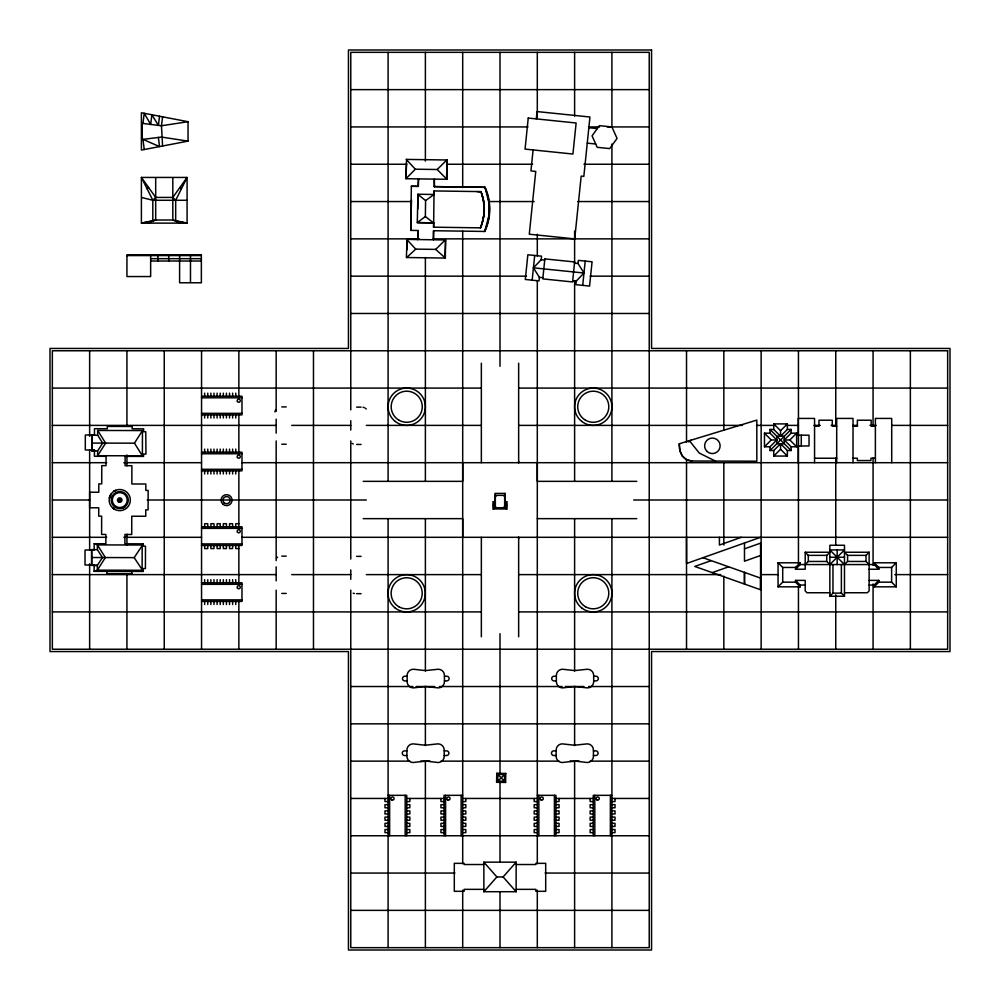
<?xml version="1.0" encoding="UTF-8"?>
<svg xmlns="http://www.w3.org/2000/svg" width="1000" height="1000" viewBox="0 0 1000 1000"><rect width="100%" height="100%" fill="white"/><g stroke="black" fill="none" stroke-linecap="round" stroke-linejoin="round"><path stroke-width="1.5" d="M462.7 537.3L462.7 462.7M483.85 862.163L483.85 891.712L516.15 891.712L516.15 862.163L483.85 862.163L496.887 876.938L503.113 876.938L516.15 862.163M518.65 538.862L518.65 537.3L518.65 636.788M518.65 461.138L518.65 462.7L518.65 363.212M537.3 462.7L537.3 481.35L636.788 481.35M686.525 537.3L686.525 563.525L760.575 537.3M711.2 560.625L694.762 566.438L760.575 589.75L760.575 578.112L702.962 557.712M94.938 565.4L97.338 565.388L91.65 565.388L91.65 549.65L97.387 549.663L102.413 557.55L97.35 565.4L97.338 570.163L94.125 571.325L94.138 565L85.013 564.987L85.05 550.025L94.175 550.037L94.2 543.725L105.85 543.763L105.875 534.425L101.6 534.425L101.65 516.15L98.725 516.15L98.75 507.8L89.612 507.775L89.663 492.225L98.787 492.25L98.812 483.9L101.725 483.9L101.762 465.637L106.037 465.65L106.062 456.325L94.412 456.287L94.425 449.975L85.288 449.963L85.325 435L94.462 435.012L94.475 428.7L107.3 428.738L107.3 426.4L132.175 426.463L132.162 428.8L143.625 428.825L143.625 431.737L145.762 431.737L145.963 454.075L143.575 454.075L143.562 456.413L125.1 456.362L125.087 465.7L131.888 465.712L131.838 483.975L145.825 484.012L145.812 490.425L148.15 490.425L148.1 509.85L145.762 509.85L145.75 516.263L131.762 516.225L131.713 534.487L124.913 534.475L124.9 543.8L143.35 543.85L143.35 546.175L145.488 546.188L145.425 568.525L143.287 568.525L143.287 571.438L94.125 571.325M97.625 450.962L91.925 450.95L91.925 435.2L97.662 435.225L102.688 443.1L97.625 450.962L97.613 455.712L142.4 455.825L142.463 430.562L97.675 430.462L97.662 435.225M97.387 549.663L97.4 544.9L94.2 543.725M106.95 573.688L131.812 573.688L106.95 573.688L106.95 571.35M131.812 573.737L131.825 571.413M406.5 163.863L405.95 178.713L406.562 159.412M406.85 249.963L407 239.387L406.4 257.512L445.325 258.062L445.588 239.95L406.65 239.4L415.737 249.112L435.688 249.4L445.325 258.062M418.15 230.487L417.688 239.55L418.15 230.487L410.725 230.387L411.35 186.275L418.387 186.363L418.5 178.888L418.05 186.375L411.35 186.275M411.5 199.963L410.725 230.387M417.725 209.175L417.938 194.25L417.287 222.613L433.675 222.838L433.612 227.175L434.038 190.938L481 191.612L481.812 193.85A47.962 47.95 89.5 0 1 480.475 227.85L481.95 223.612M433.675 222.838L417.287 222.613L425.35 216.513L425.588 200.588L417.7 194.25L434.087 194.475L434.137 190.938M433.562 230.725L433.438 239.775L433.562 230.725L484.812 231.45A53.075 53.062 89.5 0 0 485.087 187.325L434.2 186.6L434.3 179.112L434.538 186.6M444.988 258.075L445.588 239.95M446.512 179.288L447.125 159.987L446.85 179.288L437.225 169.513L415.312 169.2L405.95 178.713L446.85 179.288M496.6 782.288L496.763 773.288L505.763 773.438L505.6 782.438L496.6 782.288L505.763 773.438M481.712 193.85C485.425 204.85 484.938 217.175 480.375 227.85M120.9 500.213C118.088 496 118.837 504.3 120.887 499.85M483.9 214.412L484.188 209.838M533.1 149.938L530.938 170.938L535.75 171.425L529.288 234.213L574.712 238.888L581.175 176.1L583.837 176.375L589.95 117.013L537.05 111.562L536.287 118.9M532.163 280.163L534.7 255.475M539.388 277.35L539.025 280.875L525.3 279.462L527.85 254.775L541.562 256.188L541.2 259.713L533.438 267.825L539.388 277.35L542.913 277.712M576.225 281.137L575.862 284.662L589.575 286.075L592.075 261.788L578.362 260.375L578.038 263.5L583.987 273.025L576.225 281.137L572.7 280.775M582.712 285.375L585.212 261.075M142.963 123.45L144.225 113.3L150.675 124.412L151.875 114.763L158.387 125.375L159.525 116.237M162.587 116.812L161.462 125.763L162.587 146M483.888 214.525L481.975 223.525M111.388 498.325L111.625 497.45M484.812 231.45L489.1 214.887L489.15 203.863M484.475 231.45C490.938 217.688 491.037 201.163 484.75 187.325L434.2 186.6M175.675 200.275L187.087 177.438L141.4 177.438L141.4 223.125L187.087 223.125L187.087 177.438L172.812 197.425L155.688 197.425L152.825 200.275L152.825 221.175L141.4 223.125L155.688 220.012L172.812 220.012L187.087 223.125L175.675 221.175L175.675 200.275L172.812 197.425M97.613 455.712L105.612 443.113L97.675 430.462M91.912 443.075L134.462 443.175L142.463 430.562M91.638 557.513L134.188 557.625L143.35 543.85M496.887 876.938L483.85 891.712L483.85 889.35L464.15 889.35L464.15 891.312L454.3 891.312L454.3 863.35L464.15 863.35L464.15 864.525L483.85 864.525M147.113 188.85L148.537 187.425M764.475 446.775L771.275 439.975L776.812 439.975L770.013 446.775L764.475 446.775L764.475 433.175L770.013 433.175L776.812 439.975M780.562 436.238L780.562 430.7L787.362 423.9L787.362 429.438L780.562 436.238L773.763 429.438L773.763 423.9L787.362 423.9M791.1 429.438L791.1 433.175L784.3 439.975L791.1 446.775L791.1 450.525L787.362 450.525L780.562 443.725L773.763 450.525L770.013 450.525L791.1 429.438L787.362 429.438M787.362 450.525L787.362 456.062L773.763 456.062L780.562 449.263L780.562 443.725M784.3 439.975L789.837 439.975L796.637 433.175L796.637 446.775L791.1 446.775M795.525 567.45L800.188 562.788L800.188 564.562L795.525 569.225L795.525 567.45L782.712 567.45L778.05 562.788L800.188 562.788M778.05 586.825L782.712 582.163L795.525 582.163L800.188 586.825L778.05 586.825L778.05 562.788M805.2 564.562L808.312 561.45L826.737 561.45L829.85 564.562L844.475 549.925L829.85 549.925L844.475 564.562L847.588 561.45L866.012 561.45L869.125 564.562M805.2 552.25L808.312 555.363L826.737 555.363L829.85 552.25L805.2 552.25L805.2 569.225L795.525 569.225M869.125 552.25L844.475 552.25L847.588 555.363L866.012 555.363L869.125 552.25L869.125 590.95L867.325 592.75L844.475 592.75M829.85 596.237L832.962 593.125L841.375 593.125L844.475 596.237L829.85 596.237L829.85 545.262L844.475 545.262L844.475 596.237M896.275 586.825L891.612 582.163L891.612 567.45L896.275 562.788L896.275 586.825L874.137 586.825L874.137 585.05L878.8 580.388L878.8 582.163L874.137 586.825M437.225 169.513L446.788 159.987M435.688 249.4L445.25 239.95M415.737 249.112L406.737 257.512M425.588 200.588L434.087 194.475M688.688 441.887L691 440.2M148.062 223.125L155.688 220.012L155.688 178.325M94.425 449.975L91.925 450.95L91.925 435.2M741.338 537.3L719.425 545.062L719.425 537.3M744.488 548.837L760.575 543.138L760.575 589.75M712.225 572.625L728.662 566.8M760.575 555.5L744.488 561.2L744.488 543M679.325 443.762L756.825 420.1L756.825 461.2L692.15 461C683.2 461.238 678.5 451.662 679.325 443.762L680.1 450.962L679.95 449.95M188.038 141.125L141.4 150.062L141.4 112.762L188.038 121.7L188.038 141.125L161.462 137.062L142.175 139.475L142.175 123.35L161.462 125.763L188.038 121.7M94.138 565L91.65 565.388L91.65 549.65L94.175 550.037M425.387 686.525L413.363 687.887A6.212 6.212 0 0 1 407.137 681.675L407.137 675.45A6.212 6.212 0 0 1 413.363 669.237L425.387 670.6L438.237 669.237A6.212 6.212 0 0 1 444.45 675.45L444.45 681.675A6.212 6.212 0 0 1 438.237 687.887L425.387 686.525L425.387 745.6M574.612 686.525L562.587 687.887A6.212 6.212 0 0 1 556.362 681.675L556.362 675.45A6.212 6.212 0 0 1 562.587 669.237L574.612 670.6L587.45 669.237A6.212 6.212 0 0 1 593.675 675.45L593.675 681.675A6.212 6.212 0 0 1 587.45 687.887L574.612 686.525L574.612 745.6M485.087 187.325L489.15 203.812M480.9 191.612L483.413 200.45L484.188 209.737M350.775 89.637L649.225 89.637M350.775 126.938L527.975 126.938M588.6 126.938L599.487 126.938M607.25 126.938L649.225 126.938M350.775 164.25L406.737 164.25M447.15 164.25L532.638 164.25M583.938 164.25L649.225 164.25M141.912 197.55L152.825 200.275L186.6 200.275M350.775 201.55L411.4 201.55M489.125 201.55L534.2 201.55M577.725 201.55L649.225 201.55M350.775 238.863L419.175 238.863M433.162 238.863L649.225 238.863M126.938 255.575L201.363 255.575M150.65 258.675L201.363 258.675M150.65 261.012L201.363 261.012M350.775 276.163L526.425 276.163M590.15 276.163L649.225 276.163M350.775 313.475L649.225 313.475M52.337 388.088L481.35 388.088M518.65 388.088L947.663 388.088M201.55 396.238L241.975 396.238L241.975 414.9L201.55 414.9M201.55 397.8L241.975 397.8M281.788 406.912L286.212 406.912M356.637 407.137L361.075 407.137M201.55 413.338L241.975 413.338M52.337 425.387L276.163 425.387M291.712 425.387L350.775 425.387M366.325 425.387L481.35 425.387M518.65 425.387L742.487 425.387M756.475 425.387L775.125 425.387M786.012 425.387L798.45 425.387M813.988 425.387L820.212 425.387M831.087 425.387L835.75 425.387L835.75 350.775M852.85 425.387L857.513 425.387M869.95 425.387L876.162 425.387M891.712 425.387L947.663 425.387M814.562 426.238L818.988 426.238L818.988 420.213L832.275 420.213L832.275 426.238L836.7 426.238M853.025 426.238L857.362 426.238L857.362 420.213L871.188 420.213L871.188 426.238L875.387 426.238M770.013 433.175L770.013 429.438L773.763 429.438M791.1 433.175L796.637 433.175M281.788 444.212L286.212 444.212M356.637 444.45L361.075 444.45M201.55 452.2L241.975 452.2L241.975 470.85L201.55 470.85M201.55 453.762L241.975 453.762M814.562 458.225L836.7 458.225M853.025 458.225L857.362 458.225L857.362 460.562L870.913 460.562L870.913 458.225L875.387 458.225M52.337 462.7L106.737 462.7M123.837 462.7L201.55 462.7M241.975 462.7L947.663 462.7M201.55 469.3L241.975 469.3M363.212 481.35L462.7 481.35L462.7 231.088M52.337 500L89.637 500M147.15 500L366.325 500M633.675 500L947.663 500M493 505.45L494.95 505.45M505.05 505.45L507 505.45M363.212 518.65L462.7 518.65L462.7 863.725M537.3 518.65L636.788 518.65M238.863 523.7L235.75 523.7L235.75 526.812M201.55 526.812L241.975 526.812L241.975 545.462L201.55 545.462M201.55 528.362L241.975 528.362M52.337 537.3L106.737 537.3M123.837 537.3L201.55 537.3M241.975 537.3L947.663 537.3M201.55 543.913L241.975 543.913M238.863 548.575L235.75 548.575L235.75 545.462M281.788 556.138L286.212 556.138M356.637 556.362L361.075 556.362M829.85 557.25L844.475 557.25M874.137 562.788L878.8 567.45L878.8 569.225L874.137 564.562L874.137 562.788L896.275 562.788M800.188 564.562L874.137 564.562M878.8 567.45L891.612 567.45M869.125 569.225L878.8 569.225M52.337 574.612L276.163 574.612M291.712 574.612L350.775 574.612M366.325 574.612L481.35 574.612M518.65 574.612L720.725 574.612M761.137 574.612L778.238 574.612M894.812 574.612L947.663 574.612M795.525 582.163L795.525 580.388L805.2 580.388L805.2 590.95L807.013 592.75L829.85 592.75M869.125 580.388L878.8 580.388M878.8 582.163L891.612 582.163M201.55 582.775L241.975 582.775L241.975 601.425L201.55 601.425M201.55 584.325L241.975 584.325M795.525 580.388L800.188 585.05L805.2 585.05M869.125 585.05L874.137 585.05M281.788 593.438L286.212 593.438M356.637 593.675L361.075 593.675M201.55 599.875L241.975 599.875M52.337 611.912L481.35 611.912M518.65 611.912L947.663 611.912M407.137 676.237L404.812 676.237A2.338 2.338 0 0 0 402.475 678.562A2.338 2.338 0 0 0 404.812 680.9L407.137 680.9M444.45 676.237L446.775 676.237A2.338 2.338 0 0 1 449.113 678.562A2.338 2.338 0 0 1 446.775 680.9L444.45 680.9M556.362 676.237L554.038 676.237A2.338 2.338 0 0 0 551.7 678.562A2.338 2.338 0 0 0 554.038 680.9L556.362 680.9M593.675 676.237L596 676.237A2.338 2.338 0 0 1 598.337 678.562A2.338 2.338 0 0 1 596 680.9L593.675 680.9M350.775 686.525L412.95 686.525M416.062 686.525L434.712 686.525M439.375 686.525L562.175 686.525M565.288 686.525L583.938 686.525M588.6 686.525L649.225 686.525M350.775 723.838L649.225 723.838M406.912 750.863L404.575 750.863A2.338 2.338 0 0 0 402.25 753.188A2.338 2.338 0 0 0 404.575 755.525L406.912 755.525M444.212 750.863L446.55 750.863A2.338 2.338 0 0 1 448.888 753.188A2.338 2.338 0 0 1 446.55 755.525L444.212 755.525M556.138 750.863L553.8 750.863A2.338 2.338 0 0 0 551.475 753.188A2.338 2.338 0 0 0 553.8 755.525L556.138 755.525M593.438 750.863L595.775 750.863A2.338 2.338 0 0 1 598.1 753.188A2.338 2.338 0 0 1 595.775 755.525L593.438 755.525M350.775 761.137L409.85 761.137M420.725 761.137L430.05 761.137M440.938 761.137L559.062 761.137M569.95 761.137L579.275 761.137M590.15 761.137L649.225 761.137M388.088 795.337L406.737 795.337L406.737 835.75M462.7 795.337L444.038 795.337L444.038 835.75M537.3 795.337L555.962 795.337L555.962 835.75M611.912 795.337L593.263 795.337L593.263 835.75M350.775 798.45L388.088 798.45M406.737 798.45L444.038 798.45M462.7 798.45L537.3 798.45M555.962 798.45L593.263 798.45M611.912 798.45L649.225 798.45M388.088 801.55L384.975 801.55L384.975 798.45M406.737 801.55L409.85 801.55L409.85 798.45M444.038 801.55L440.938 801.55L440.938 798.45M462.7 801.55L465.8 801.55L465.8 798.45M537.3 801.55L534.2 801.55L534.2 798.45M555.962 801.55L559.062 801.55L559.062 798.45M593.263 801.55L590.15 801.55L590.15 798.45M611.912 801.55L615.025 801.55L615.025 798.45M388.088 804.663L384.975 804.663L384.975 807.775L388.088 807.775M406.737 804.663L409.85 804.663L409.85 807.775L406.737 807.775M444.038 804.663L440.938 804.663L440.938 807.775L444.038 807.775M462.7 804.663L465.8 804.663L465.8 807.775L462.7 807.775M537.3 804.663L534.2 804.663L534.2 807.775L537.3 807.775M555.962 804.663L559.062 804.663L559.062 807.775L555.962 807.775M593.263 804.663L590.15 804.663L590.15 807.775L593.263 807.775M611.912 804.663L615.025 804.663L615.025 807.775L611.912 807.775M388.088 810.875L384.975 810.875L384.975 813.988L388.088 813.988M406.737 810.875L409.85 810.875L409.85 813.988L406.737 813.988M444.038 810.875L440.938 810.875L440.938 813.988L444.038 813.988M462.7 810.875L465.8 810.875L465.8 813.988L462.7 813.988M537.3 810.875L534.2 810.875L534.2 813.988L537.3 813.988M555.962 810.875L559.062 810.875L559.062 813.988L555.962 813.988M593.263 810.875L590.15 810.875L590.15 813.988L593.263 813.988M611.912 810.875L615.025 810.875L615.025 813.988L611.912 813.988M388.088 817.1L384.975 817.1L384.975 820.212L388.088 820.212M406.737 817.1L409.85 817.1L409.85 820.212L406.737 820.212M444.038 817.1L440.938 817.1L440.938 820.212L444.038 820.212M462.7 817.1L465.8 817.1L465.8 820.212L462.7 820.212M537.3 817.1L534.2 817.1L534.2 820.212L537.3 820.212M555.962 817.1L559.062 817.1L559.062 820.212L555.962 820.212M593.263 817.1L590.15 817.1L590.15 820.212L593.263 820.212M611.912 817.1L615.025 817.1L615.025 820.212L611.912 820.212M388.088 823.312L384.975 823.312L384.975 826.425L388.088 826.425M406.737 823.312L409.85 823.312L409.85 826.425L406.737 826.425M444.038 823.312L440.938 823.312L440.938 826.425L444.038 826.425M462.7 823.312L465.8 823.312L465.8 826.425L462.7 826.425M537.3 823.312L534.2 823.312L534.2 826.425L537.3 826.425M555.962 823.312L559.062 823.312L559.062 826.425L555.962 826.425M593.263 823.312L590.15 823.312L590.15 826.425L593.263 826.425M611.912 823.312L615.025 823.312L615.025 826.425L611.912 826.425M388.088 829.538L384.975 829.538L384.975 832.638L388.088 832.638M406.737 829.538L409.85 829.538L409.85 832.638L406.737 832.638M444.038 829.538L440.938 829.538L440.938 832.638L444.038 832.638M462.7 829.538L465.8 829.538L465.8 832.638L462.7 832.638M537.3 829.538L534.2 829.538L534.2 832.638L537.3 832.638M555.962 829.538L559.062 829.538L559.062 832.638L555.962 832.638M593.263 829.538L590.15 829.538L590.15 832.638L593.263 832.638M611.912 829.538L615.025 829.538L615.025 832.638L611.912 832.638M350.775 835.75L649.225 835.75M516.15 864.525L535.85 864.525L535.85 863.35L545.7 863.35L545.7 891.312L535.85 891.312L535.85 889.35L516.15 889.35L516.15 891.712L503.113 876.938M350.775 873.062L454.925 873.062M545.075 873.062L649.225 873.062M350.775 910.362L649.225 910.362M447.125 159.987L406.225 159.412L415.312 169.2M433.512 227.175L480.475 227.85M692.15 461L686.838 459.775L682.375 456.112M611.912 126.938L599.412 125.65L592.05 135.838L597.188 147.312L609.688 148.6L617.05 138.412L611.912 126.938L611.912 52.337M588.85 127.725L597.288 128.588M587.263 143.138L595.7 144.012M541.2 259.713L544.725 260.075M574.513 263.137L578.038 263.5M533.438 267.825L583.987 273.025M476.95 191.55L481.15 192.037M180.425 223.125L172.812 220.012L172.812 178.3M715.4 461.075L699.275 453.075L689.388 440.688M425.35 216.513L433.438 222.85M773.763 423.9L780.562 430.7M789.837 439.975L796.637 446.775M770.013 429.438L791.1 450.525M764.475 433.175L771.275 439.975M780.562 449.263L787.362 456.062M179.95 187.425L181.388 188.85M143.287 571.438L134.188 557.625M496.763 773.288L505.6 782.438M155.688 197.425L141.4 177.438L152.825 200.275M682.288 456L680.125 451.1M134.462 443.175L142.4 455.825M158.387 137.45L159.525 146.588L142.963 139.375L144.225 149.525M910.362 350.775L910.362 649.225M891.712 462.7L891.712 418.425L875.387 418.425L875.387 462.7M873.062 350.775L873.062 425.387M873.062 458.025L873.062 565.288M873.062 583.938L873.062 649.225M866.012 555.363L866.012 561.45M853.025 462.7L853.025 418.425L836.7 418.425L836.7 462.7M847.588 555.363L847.588 561.45M841.375 564.562L841.375 593.125M837.163 549.925L837.163 564.562M835.75 458.025L835.75 545.075M835.75 594.812L835.75 649.225M832.962 564.562L832.962 593.125M826.737 555.363L826.737 561.45M814.562 462.7L814.562 418.425L798.238 418.425L798.238 435.188L809.025 435.188L809.025 445.975L798.238 445.975L798.238 462.7M808.312 555.363L808.312 561.45M801.275 435.188L801.275 445.975M800.188 585.05L800.188 586.825M798.45 350.775L798.45 563.725M798.45 587.05L798.45 649.225M782.712 567.45L782.712 582.163M773.763 450.525L773.763 456.062M770.013 446.775L770.013 450.525M761.137 350.775L761.137 649.225M723.838 350.775L723.838 430.05M723.838 462.7L723.838 545.075M723.838 576.163L723.838 649.225M686.525 350.775L686.525 442.488M686.525 459.588L686.525 649.225M611.912 144.037L611.912 481.35M611.912 518.65L611.912 947.663M610.363 795.337L610.363 835.75M594.812 795.337L594.812 835.75M574.612 52.337L574.612 116.062M574.612 231.088L574.612 263.725M574.612 280.825L574.612 481.35M574.612 518.65L574.612 670.987M574.612 761.137L574.612 947.663M554.4 795.337L554.4 835.75M538.862 795.337L538.862 835.75M537.3 52.337L537.3 117.613M537.3 234.2L537.3 255.963M537.3 280.825L537.3 863.725M537.3 890.15L537.3 947.663M507 501.575L507 509.325M506.213 501.575L506.213 509.325M500 52.337L500 366.325M500 633.675L500 773.575M500 781.35L500 862.175M500 891.712L500 947.663M493.787 501.575L493.787 509.325M493 501.575L493 509.325M481.35 363.212L481.35 462.7M481.35 537.3L481.35 636.788M462.7 52.337L462.7 187.562M462.7 890.15L462.7 947.663M461.138 795.337L461.138 835.75M445.6 795.337L445.6 835.75M425.387 52.337L425.387 161.137M425.387 257.512L425.387 481.35M425.387 518.65L425.387 670.987M425.387 761.137L425.387 947.663M405.188 795.337L405.188 835.75M389.637 795.337L389.637 835.75M388.088 52.337L388.088 481.35M388.088 518.65L388.088 947.663M350.775 409.85L350.775 52.337L649.225 52.337L649.225 947.663L350.775 947.663L350.775 590.15M350.775 420.725L350.775 430.05M350.775 440.938L350.775 559.062M350.775 569.95L350.775 579.275M313.475 350.775L313.475 649.225M276.163 350.775L276.163 411.4M276.163 419.175L276.163 433.162M276.163 440.938L276.163 560.625M276.163 566.838L276.163 580.825M276.163 590.15L276.163 649.225M238.863 350.775L238.863 396.238M238.863 414.513L238.863 452.2M238.863 470.462L238.863 527.975M238.863 545.075L238.863 583.938M238.863 601.038L238.863 649.225M235.75 393.137L235.75 396.238M235.75 414.9L235.75 418M235.75 449.087L235.75 452.2M235.75 470.85L235.75 473.963M235.75 579.663L235.75 582.775M235.75 601.425L235.75 604.538M232.638 393.137L232.638 396.238M232.638 414.9L232.638 418M232.638 449.087L232.638 452.2M232.638 470.85L232.638 473.963M232.638 526.812L232.638 523.7L229.537 523.7L229.537 526.812M232.638 545.462L232.638 548.575L229.537 548.575L229.537 545.462M232.638 579.663L232.638 582.775M232.638 601.425L232.638 604.538M229.537 393.137L229.537 396.238M229.537 414.9L229.537 418M229.537 449.087L229.537 452.2M229.537 470.85L229.537 473.963M229.537 579.663L229.537 582.775M229.537 601.425L229.537 604.538M226.425 393.137L226.425 396.238M226.425 414.9L226.425 418M226.425 449.087L226.425 452.2M226.425 470.85L226.425 473.963M226.425 526.812L226.425 523.7L223.312 523.7L223.312 526.812M226.425 545.462L226.425 548.575L223.312 548.575L223.312 545.462M226.425 579.663L226.425 582.775M226.425 601.425L226.425 604.538M223.312 393.137L223.312 396.238M223.312 414.9L223.312 418M223.312 449.087L223.312 452.2M223.312 470.85L223.312 473.963M223.312 579.663L223.312 582.775M223.312 601.425L223.312 604.538M220.212 393.137L220.212 396.238M220.212 414.9L220.212 418M220.212 449.087L220.212 452.2M220.212 470.85L220.212 473.963M220.212 526.812L220.212 523.7L217.1 523.7L217.1 526.812M220.212 545.462L220.212 548.575L217.1 548.575L217.1 545.462M220.212 579.663L220.212 582.775M220.212 601.425L220.212 604.538M217.1 393.137L217.1 396.238M217.1 414.9L217.1 418M217.1 449.087L217.1 452.2M217.1 470.85L217.1 473.963M217.1 579.663L217.1 582.775M217.1 601.425L217.1 604.538M213.988 393.137L213.988 396.238M213.988 414.9L213.988 418M213.988 449.087L213.988 452.2M213.988 470.85L213.988 473.963M213.988 526.812L213.988 523.7L210.875 523.7L210.875 526.812M213.988 545.462L213.988 548.575L210.875 548.575L210.875 545.462M213.988 579.663L213.988 582.775M213.988 601.425L213.988 604.538M210.875 393.137L210.875 396.238M210.875 414.9L210.875 418M210.875 449.087L210.875 452.2M210.875 470.85L210.875 473.963M210.875 579.663L210.875 582.775M210.875 601.425L210.875 604.538M207.775 393.137L207.775 396.238M207.775 414.9L207.775 418M207.775 449.087L207.775 452.2M207.775 470.85L207.775 473.963M207.775 526.812L207.775 523.7L204.662 523.7L204.662 526.812M207.775 545.462L207.775 548.575L204.662 548.575L204.662 545.462M207.775 579.663L207.775 582.775M207.775 601.425L207.775 604.538M204.662 393.137L204.662 396.238M204.662 414.9L204.662 418M204.662 449.087L204.662 452.2M204.662 470.85L204.662 473.963M204.662 579.663L204.662 582.775M204.662 601.425L204.662 604.538M201.55 350.775L201.55 649.225M190.475 254.887L190.475 282.075M179.6 254.788L179.6 282.775L201.363 282.775L201.363 254.788L126.938 254.788L126.938 276.55L150.65 276.55L150.65 255.575M168.713 254.788L168.713 261.012M164.25 350.775L164.25 649.225M157.838 254.788L157.838 261.012M126.938 350.775L126.938 425.387M126.938 454.925L126.938 465.8M126.938 534.2L126.938 545.075M126.938 574.612L126.938 649.225M89.637 350.775L89.637 436.275M89.637 450.262L89.637 549.738M89.637 563.725L89.637 649.225M353.25 443.975A6.212 6.212 0 0 1 352.175 443.4M363.062 407.262A6.212 6.212 0 0 1 364.225 407.612M365.3 408.188A6.212 6.212 0 0 1 366.25 408.963M274.913 411.912A6.212 6.212 0 0 1 275.837 409.675M354.425 593.55A6.212 6.212 0 0 1 353.25 593.2M276.613 557.962A6.212 6.212 0 0 1 277.55 557.188M744.488 572.413L744.488 584.05L744.488 572.413M142.188 545.013L142.125 570.275L97.338 570.163L105.337 557.55L97.4 544.9L142.188 545.013M497.863 774.425L497.75 781.175L504.5 781.3L504.613 774.55L497.863 774.425M528.237 118.062L525.05 149.1L572.925 154.037L576.125 123L528.237 118.062M544.85 258.9L542.788 278.888L572.575 281.95L574.625 261.962L544.85 258.9M495.35 495.637L496.1 495.838L495.35 495.637M495.35 507.287L496.1 507.488L495.35 507.287M503.9 495.637L504.65 495.838L503.9 495.637M503.9 507.287L504.65 507.488L503.9 507.287M109.675 496.812L109.388 497.9L111 494.125L109.675 496.812M114.637 490.812L113.8 491.325L115.562 490.363L114.637 490.812M124.562 507.15L123.138 507.938L124.562 507.15M420.975 761.587L413.125 762.513A6.212 6.212 0 0 1 406.912 756.3L406.912 750.088A6.212 6.212 0 0 1 413.125 743.863L425.163 745.225L438 743.863A6.212 6.212 0 0 1 444.212 750.088L444.212 756.3A6.212 6.212 0 0 1 438 762.513L426.825 761.188L420.975 761.587M570.2 761.587L562.35 762.513A6.212 6.212 0 0 1 556.138 756.3L556.138 750.088A6.212 6.212 0 0 1 562.35 743.863L574.375 745.225L587.225 743.863A6.212 6.212 0 0 1 593.438 750.088L593.438 756.3A6.212 6.212 0 0 1 587.225 762.513L576.05 761.188L570.2 761.587M651.55 50L348.45 50L348.45 348.45L50 348.45L50 651.55L348.45 651.55L348.45 950L651.55 950L651.55 651.55L950 651.55L950 348.45L651.55 348.45L651.55 50M947.663 350.775L52.337 350.775L52.337 649.225L947.663 649.225L947.663 350.775M784.3 436.238L776.812 436.238L776.812 443.725L784.3 443.725L784.3 436.238M505.05 493.4L494.95 493.4L494.95 508.95L505.05 508.95L505.05 493.4M504.663 495.35L495.337 495.35L495.337 507.775L504.663 507.775L504.663 495.35M114.588 509.325L112.963 508.212L114.588 509.325M115.463 507.475A8.55 8.55 0 0 0 128.3 500.1A8.55 8.55 0 0 0 115.5 492.675A8.55 8.55 0 0 0 115.463 507.475M114.438 509.237A10.588 10.588 0 0 0 130.338 500.112A10.588 10.588 0 0 0 114.475 490.9A10.588 10.588 0 0 0 114.438 509.237M706.888 451.3A7.763 7.763 0 0 0 719.862 447.825A7.763 7.763 0 0 0 710.375 438.325A7.763 7.763 0 0 0 706.888 451.3M116 506.55A7.475 7.475 0 0 0 127.238 500.1A7.475 7.475 0 0 0 116.025 493.6A7.475 7.475 0 0 0 116 506.55M118.462 501.9A2.225 2.225 0 0 0 121.962 500.3A2.225 2.225 0 0 0 118.825 498.062A2.225 2.225 0 0 0 118.462 501.9M222.763 504.113A5.5 5.5 0 0 0 231.912 501.463A5.5 5.5 0 0 0 225.037 494.862A5.5 5.5 0 0 0 222.763 504.113M224.1 502.725A3.575 3.575 0 0 0 230.05 501A3.575 3.575 0 0 0 225.575 496.7A3.575 3.575 0 0 0 224.1 502.725M237.413 587.987A1.55 1.55 0 0 0 240.1 587.987A1.55 1.55 0 0 0 238.762 585.662A1.55 1.55 0 0 0 237.413 587.987M237.413 457.413A1.55 1.55 0 0 0 240.1 457.413A1.55 1.55 0 0 0 238.762 455.087A1.55 1.55 0 0 0 237.413 457.413M237.413 401.463A1.55 1.55 0 0 0 240.1 401.463A1.55 1.55 0 0 0 238.762 399.125A1.55 1.55 0 0 0 237.413 401.463M237.413 532.025A1.55 1.55 0 0 0 240.1 532.025A1.55 1.55 0 0 0 238.762 529.7A1.55 1.55 0 0 0 237.413 532.025M581.725 421.4A18.65 18.65 0 0 0 611.712 409.387A18.65 18.65 0 0 0 586.325 389.425A18.65 18.65 0 0 0 581.725 421.4M585.487 420.2A15.55 15.55 0 0 0 608.8 406.737A15.55 15.55 0 0 0 585.487 393.275A15.55 15.55 0 0 0 585.487 420.2M395.2 421.4A18.65 18.65 0 0 0 425.188 409.387A18.65 18.65 0 0 0 399.787 389.425A18.65 18.65 0 0 0 395.2 421.4M398.95 420.2A15.55 15.55 0 0 0 422.275 406.737A15.55 15.55 0 0 0 398.95 393.275A15.55 15.55 0 0 0 398.95 420.2M581.712 607.925A18.65 18.65 0 0 0 611.712 595.925A18.65 18.65 0 0 0 586.312 575.95A18.65 18.65 0 0 0 581.712 607.925M585.475 606.725A15.55 15.55 0 0 0 608.787 593.263A15.55 15.55 0 0 0 585.475 579.8A15.55 15.55 0 0 0 585.475 606.725M391.75 799.9A1.55 1.55 0 0 0 394.075 798.55A1.55 1.55 0 0 0 391.75 797.2A1.55 1.55 0 0 0 391.75 799.9M596.925 799.9A1.55 1.55 0 0 0 599.263 798.55A1.55 1.55 0 0 0 596.925 797.2A1.55 1.55 0 0 0 596.925 799.9M540.962 799.9A1.55 1.55 0 0 0 543.3 798.55A1.55 1.55 0 0 0 540.962 797.2A1.55 1.55 0 0 0 540.962 799.9M395.138 607.962A18.65 18.65 0 0 0 425.125 595.95A18.65 18.65 0 0 0 399.738 575.988A18.65 18.65 0 0 0 395.138 607.962M398.9 606.763A15.55 15.55 0 0 0 422.212 593.3A15.55 15.55 0 0 0 398.9 579.837A15.55 15.55 0 0 0 398.9 606.763M447.7 799.9A1.55 1.55 0 0 0 450.037 798.55A1.55 1.55 0 0 0 447.7 797.2A1.55 1.55 0 0 0 447.7 799.9"/></g></svg>
